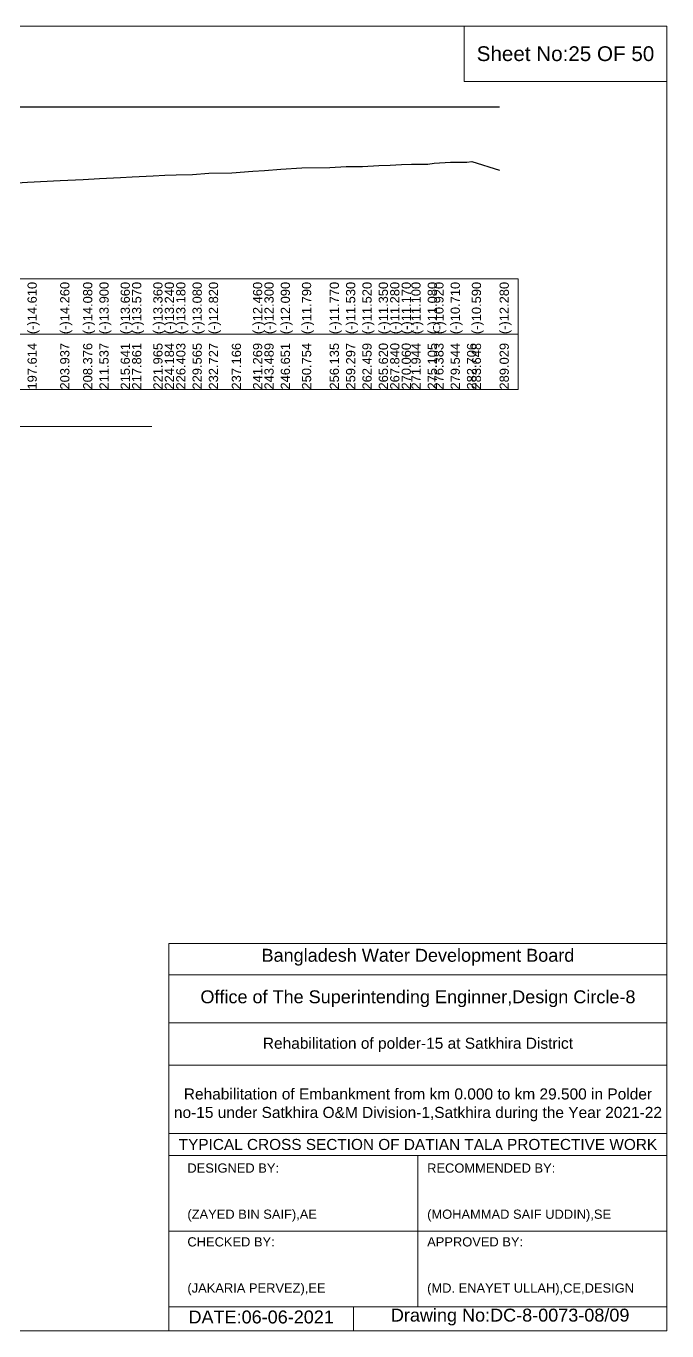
# Model space of a CAD drawing. Header units: inches. Extents: x 89000 to 845000, y -7071 to 31.
# Drawn here: x 466525 to 470000, y -7071 to 0 of the extents above; entities that cross this region are included whole.
import ezdxf

# ---------------------------------------------------------------- set-up
doc = ezdxf.new("R2010")
doc.units = ezdxf.units.IN
doc.header["$LTSCALE"] = 7
doc.header["$MEASUREMENT"] = 0
for name, color, linetype, lineweight in [('Cross section Data Border', 7, 'Continuous', 9), ('Cross Section Labels', 7, 'Continuous', 9), ('Existing_Bed_Level for Xsection', 7, 'Continuous', 25), ('Long Section Labels', 7, 'Continuous', 9)]:
    doc.layers.add(name, color=color, linetype=linetype, lineweight=lineweight)
doc.styles.get("Standard").update_dxf_attribs({"font": 'arial.ttf'})

msp = doc.modelspace()

# ---------------------------------------------------------------- linework, layer by layer
at = {"layer": 'Cross section Data Border'}
msp.add_lwpolyline([(460100, -1369.48), (469192.81755, -1369.48), (469192.81755, -1969.48), (460100, -1969.48)], close=True, dxfattribs=at)
msp.add_lwpolyline([(460100, -1669.48), (469192.81755, -1669.48)], dxfattribs=at)
at = {"layer": 'Cross Section Labels'}
for points in [[(460000, 0), (470000, 0), (470000, -7071), (460000, -7071)], [(468900, 0), (470000, 0), (470000, -300), (468900, -300)]]:
    msp.add_lwpolyline(points, close=True, dxfattribs=at)
for points in [[(462886.40877, -2169.48), (465046.40877, -2169.48), (467206.40877, -2169.48)], [(467300, -7071), (467300, -4971), (470000, -4971)], [(467300, -5141), (470000, -5141)], [(467300, -5401), (470000, -5401)], [(467300, -5631), (470000, -5631)], [(467300, -6001), (470000, -6001)], [(467300, -6121), (470000, -6121)], [(468650, -6121), (468650, -6941)], [(467300, -6531), (470000, -6531)], [(467300, -6941), (470000, -6941)], [(468300, -6941), (468300, -7071)]]:
    msp.add_lwpolyline(points, dxfattribs=at)
at = {"layer": 'Existing_Bed_Level for Xsection'}
for points in [[(461000, -437.48), (469092.81755, -437.48)], [(466391.89979, -854.4), (466533.18134, -846.56), (466710.23978, -836.76), (466834.51796, -831.72), (466923.0434, -826.68), (467037.95834, -819.96), (467100.09588, -817.44), (467215.01694, -811.56), (467277.15033, -808.2), (467339.2931, -806.52), (467427.81894, -803.72), (467516.34526, -796.44), (467640.64915, -794.76), (467755.54283, -786.36), (467817.69489, -781.88), (467906.21857, -776), (468021.12133, -767.6), (468171.79258, -767.04), (468260.31818, -760.32), (468348.84422, -760.04), (468437.37068, -755.28), (468499.51728, -753.32), (468561.67152, -750.24), (468614.42481, -748.28), (468702.95245, -747.72), (468738.71842, -743.24), (468827.24255, -737.36), (468915.76713, -737.36), (468942.1468, -734), (469092.81755, -781.32)]]:
    msp.add_lwpolyline(points, dxfattribs=at)

# ---------------------------------------------------------------- texts
at = {"layer": 'Cross Section Labels', "attachment_point": 5}
for s, insert, char_height in [('Sheet No:25 OF 50', (469450, -150), 80), ('Bangladesh Water Development Board', (468650, -5046), 70), ('Office of The Superintending Enginner,Design Circle-8', (468650, -5271), 70)]:
    msp.add_mtext(s, dxfattribs=dict(at, insert=insert, char_height=char_height))
at = {"layer": 'Cross Section Labels'}
for s, insert, char_height, width, attachment_point in [('Rehabilitation of polder-15 at Satkhira District', (468650, -5521), 60, 2800, 5), ('Rehabilitation of Embankment from km 0.000 to km 29.500 in Polder no-15 under Satkhira O&M Division-1,Satkhira during the Year 2021-22', (468650, -5846), 60, 2700, 5), ('TYPICAL CROSS SECTION OF DATIAN TALA PROTECTIVE WORK', (468650, -6061), 59.5765532, 2800, 5), ('DESIGNED BY:^J^J^J(ZAYED BIN SAIF),AE', (467400, -6321), 50, 1400, 4), ('RECOMMENDED BY:^J^J^J(MOHAMMAD SAIF UDDIN),SE', (468700, -6321), 50, 1400, 4), ('CHECKED BY:^J^J^J(JAKARIA PERVEZ),EE', (467400, -6721), 50, 1400, 4), ('APPROVED BY:^J^J^J(MD. ENAYET ULLAH),CE,DESIGN', (468700, -6721), 50, 1400, 4), ('DATE:06-06-2021', (467800, -6996), 70, 1400, 5), ('Drawing No:DC-8-0073-08/09', (469150, -6996), 70, 2200, 5)]:
    msp.add_mtext(s, dxfattribs=dict(at, insert=insert, char_height=char_height, width=width, attachment_point=attachment_point))
at = {"layer": 'Long Section Labels', "char_height": 50, "attachment_point": 1, "rotation": 90}
for s, insert in [('(-)14.610', (466533.18134, -1669.48)), ('(-)14.260', (466710.23978, -1669.48)), ('(-)14.080', (466834.51796, -1669.48)), ('(-)13.900', (466923.0434, -1669.48)), ('(-)13.660', (467037.95834, -1669.48)), ('(-)13.570', (467100.09588, -1669.48)), ('(-)13.360', (467215.01694, -1669.48)), ('(-)13.240', (467277.15033, -1669.48)), ('(-)13.180', (467339.2931, -1669.48)), ('(-)13.080', (467427.81894, -1669.48)), ('(-)12.820', (467516.34526, -1669.48)), ('(-)12.460', (467755.54283, -1669.48)), ('(-)12.300', (467817.69489, -1669.48)), ('(-)12.090', (467906.21857, -1669.48)), ('(-)11.790', (468021.12133, -1669.48)), ('(-)11.770', (468171.79258, -1669.48)), ('(-)11.530', (468260.31818, -1669.48)), ('(-)11.520', (468348.84422, -1669.48)), ('(-)11.350', (468437.37068, -1669.48)), ('(-)11.280', (468499.51728, -1669.48)), ('(-)11.170', (468561.67152, -1669.48)), ('(-)11.100', (468614.42481, -1669.48)), ('(-)11.080', (468702.95245, -1669.48)), ('(-)10.920', (468738.71842, -1669.48)), ('(-)10.710', (468827.24255, -1669.48)), ('(-)10.710', (468827.24255, -1669.48)), ('(-)10.590', (468942.1468, -1669.48)), ('(-)12.280', (469092.81755, -1669.48)), ('197.614', (466533.18134, -1969.48)), ('203.937', (466710.23978, -1969.48)), ('208.376', (466834.51796, -1969.48)), ('211.537', (466923.0434, -1969.48)), ('215.641', (467037.95834, -1969.48)), ('217.861', (467100.09588, -1969.48)), ('221.965', (467215.01694, -1969.48)), ('224.184', (467277.15033, -1969.48)), ('226.403', (467339.2931, -1969.48)), ('229.565', (467427.81894, -1969.48)), ('232.727', (467516.34526, -1969.48)), ('237.166', (467640.64915, -1969.48)), ('241.269', (467755.54283, -1969.48)), ('243.489', (467817.69489, -1969.48)), ('246.651', (467906.21857, -1969.48)), ('250.754', (468021.12133, -1969.48)), ('256.135', (468171.79258, -1969.48)), ('259.297', (468260.31818, -1969.48)), ('262.459', (468348.84422, -1969.48)), ('265.620', (468437.37068, -1969.48)), ('267.840', (468499.51728, -1969.48)), ('270.060', (468561.67152, -1969.48)), ('271.944', (468614.42481, -1969.48)), ('275.105', (468702.95245, -1969.48)), ('276.383', (468738.71842, -1969.48)), ('279.544', (468827.24255, -1969.48)), ('282.706', (468915.76713, -1969.48)), ('283.648', (468942.1468, -1969.48)), ('289.029', (469092.81755, -1969.48))]:
    msp.add_mtext(s, dxfattribs=dict(at, insert=insert))

doc.saveas('drawing.dxf')
